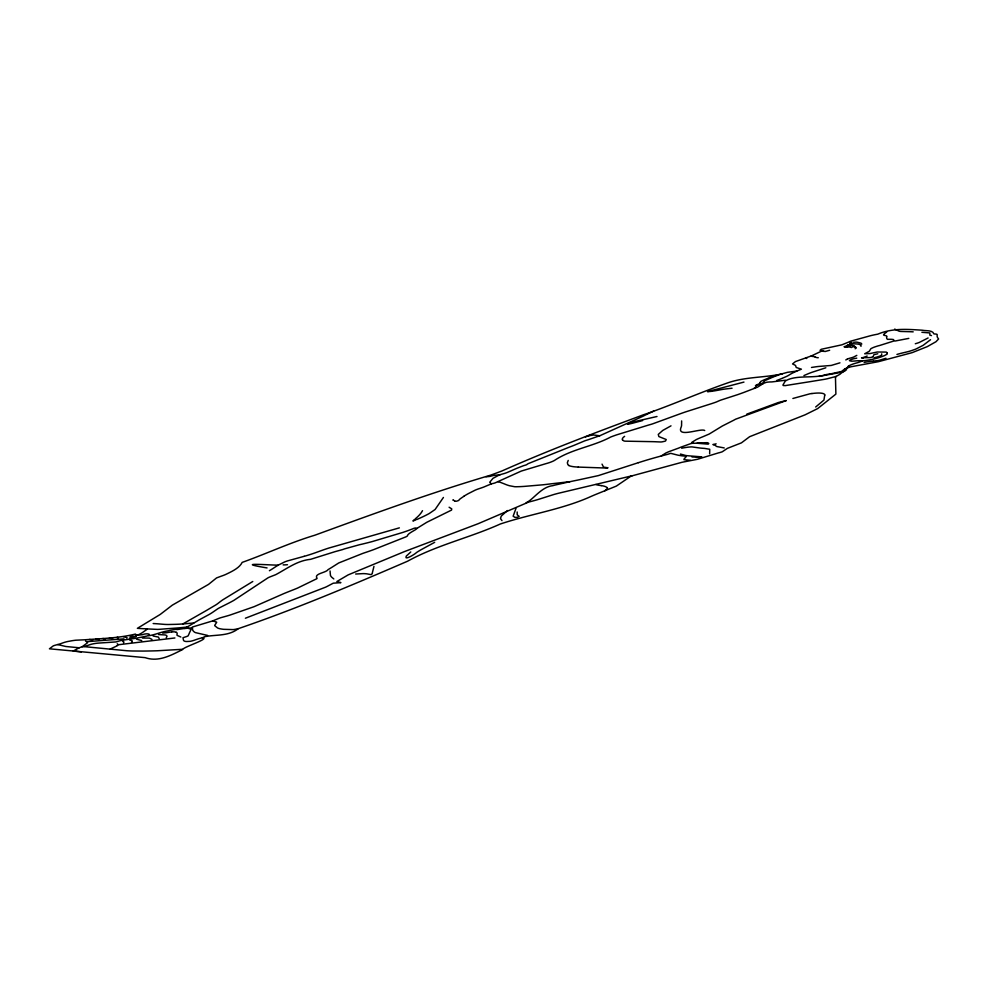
<?xml version="1.0" encoding="UTF-8"?>
<svg xmlns="http://www.w3.org/2000/svg" width="988" height="988" viewBox="0 0 988 988"><rect width="100%" height="100%" fill="white"/><g stroke="black" fill="none" stroke-linecap="round" stroke-linejoin="round"><path stroke-width="1.48" d="M860.98 346.331L860.98 346.269A31.789 7.472 -12.7 0 0 860.474 345.096L860.486 345.096M141.741 640.582L136.468 639.162M709.643 453.788L709.742 449.268L704.469 448.391A70.593 16.598 -12.7 0 1 697.973 447.749L691.971 446.909A9.757 2.297 -12.7 0 0 689.871 446.984L688.34 447.132A19.661 4.619 -12.7 0 0 682.152 448.132L681.671 448.231M330.041 570.953L330.449 575.448A98.677 23.206 -12.7 0 0 331.869 577.35L333.808 578.931M824.745 395.064L823.943 400.066L815.668 407.007M187.152 627.022A145.681 34.259 -12.7 0 1 176.617 628.047L166.046 628.813A85.388 20.081 -12.7 0 0 162.946 629.047L160.068 629.27A29.825 7.015 -12.7 0 1 157.524 629.405L146.891 628.887A7.879 1.853 -12.7 0 1 147.187 629.257L142.099 632.802A20.526 4.829 -12.7 0 1 140.963 633.432C139.777 634.197 135.467 636.47 135.554 634.457A4.668 1.099 -12.7 0 0 135.467 634.061C119.4 638.038 101.554 638.569 84.412 639.804A4.965 1.173 -12.7 0 1 84.029 639.816L75.78 640.212A30.924 7.274 -12.7 0 0 72.457 640.656L67.678 641.521A10.238 2.408 -12.7 0 0 63.022 642.83L61.17 643.509A10.028 2.359 -12.7 0 1 60.527 643.731A11.152 2.618 -12.7 0 1 58.798 644.275L56.267 644.929A8.423 1.976 -12.7 0 0 55.217 645.226L54.834 645.337A17.735 4.174 -12.7 0 0 53.364 645.806L49.437 648.807L145.113 657.638C158.648 662.392 171.183 655.192 182.768 649.486C182.681 647.239 210.827 638.495 202.429 637.729A16.932 3.977 -12.7 0 0 203.145 637.433A15.339 3.606 -12.7 0 0 204.689 636.704C215.643 634.432 228.438 636.47 238.293 628.664C295.659 609.04 351.913 585.242 407.636 561.184C436.82 545.055 469.967 537.707 500.261 524.023C529.37 514.316 560.32 509.771 588.687 497.495A99.726 23.453 -12.7 0 1 595.641 494.482L616.314 486.108L631.011 476.13L682.103 462.261L697.54 459.272L718.4 452.912A7.731 1.815 -12.7 0 0 722.302 451.751L727.415 448.342L741.432 442.859L749.633 436.696L805.059 414.837L817.694 408.575L835.885 394.101L835.478 377.749L836.033 376.502L840.171 374.131A19.76 4.644 -12.7 0 1 842.109 372.525L846.605 369.697L845.111 368.697L850.717 366.82L878.418 361.682L912.171 352.642L927.25 346.64L935.994 341.712L938.6 338.97C934.809 335.006 940.243 334.092 933.944 333.932C932.61 329.906 926.127 331.066 922.1 330.202C906.539 329.177 892.213 328.078 877.739 334.179A24.441 5.743 -12.7 0 0 870.564 335.698L850.643 341.181A9.621 2.26 -12.7 0 0 848.902 341.984L841.9 344.824L821.275 349.283L820.028 350.332L821.473 350.938L820.979 351.395L811.457 355.902L795.439 361.583L792.549 363.942L795.525 365.424L796.217 367.487L801.404 369.179L796.797 371.093L787.485 372.315L778.668 374.773M845.024 368.746L841.541 371.451L831.303 373.736A140.061 32.937 -12.7 0 1 826.326 374.551C813.914 378.898 795.871 374.452 785.262 381.047A33.086 7.78 -12.7 0 1 784.892 381.739L782.916 385.024A19.538 4.594 -12.7 0 0 783.323 385.555L785.596 385.592A9.88 2.322 -12.7 0 1 786.658 385.382L805.825 382.344A262.623 61.75 -12.7 0 0 811.654 381.417L824.498 379.318A15.092 3.544 -12.7 0 0 827.376 378.725L836.219 376.416M867.143 356.013L866.13 356.495A17.092 4.014 -12.7 0 1 865.624 356.68L865.08 356.866A17.339 4.075 -12.7 0 1 863.142 357.508L862.981 357.557A3.285 0.766 -12.7 0 1 861.524 357.915A6.052 1.42 -12.7 0 1 863.339 357.792M517.169 511.982L517.206 514.748A21.674 5.101 -12.7 0 0 517.589 515.119L519.157 516.378L517.317 517.341L514.896 517.354L513.143 516.218L515.983 508.351M373.958 566.396L372.315 572.966A75.014 17.636 -12.7 0 0 372.365 573.583L371.167 574.633L366.931 573.867A24.268 5.706 -12.7 0 0 363.102 573.62L355.655 574.028M151.991 639.421L149.447 638.1L142.42 638.05M852.903 347.344L852.891 345.985A3.038 0.716 -12.7 0 0 852.632 345.911A15.759 3.705 -12.7 0 0 851.952 345.812L850.989 345.701A30.48 7.163 -12.7 0 1 848.988 345.343M847.012 367.944L848.482 366.202M568.224 460.408L567.347 462.742L567.853 464.619A31.678 7.447 -12.7 0 0 568.94 465.447M159.229 638.656L158.389 637.075L153.115 636M422.506 510.673L421.53 512.29A120.017 28.22 -12.7 0 1 416.751 517.576L415.096 518.984M785.509 380.219L772.023 381.899A9.386 2.211 -12.7 0 1 771.146 381.936L770.541 381.936A11.486 2.705 -12.7 0 0 766.466 382.294L763.465 383.356A14.783 3.47 -12.7 0 0 763.316 383.48L757.438 387.21L743.717 392.483A264.71 62.244 -12.7 0 1 737.851 394.583L721.141 399.992A13.054 3.075 -12.7 0 0 719.412 400.646L716.695 401.844A7.595 1.791 -12.7 0 1 715.818 402.19L714.546 402.635A92.193 21.674 -12.7 0 1 711.471 403.672L686.018 411.761A77.299 18.179 -12.7 0 0 680.337 413.737L652.426 423.926A24.465 5.755 -12.7 0 1 650.203 424.593A23.379 5.496 -12.7 0 1 648.807 424.976L616.734 434.831A55.908 13.14 -12.7 0 0 610.782 436.98C592.664 446.712 571.694 448.947 554.503 460.42A13.079 3.075 -12.7 0 1 552.49 461.421L550.934 462.051A15.104 3.544 -12.7 0 1 548.501 462.903A13.918 3.273 -12.7 0 1 546.142 463.594L521.318 471.054L495.062 482.91A14.882 3.495 -12.7 0 1 493.518 483.367L490.703 483.972L490.567 483.144A6.496 1.531 -12.7 0 0 490.517 482.959L490.209 482.626A38.334 9.016 -12.7 0 0 489.702 482.28L492.987 478.328L498.73 475.253A3.483 0.815 -12.7 0 1 499.372 474.981L500.311 474.648A13.35 3.137 -12.7 0 1 501.781 474.203L503.831 473.647A5.965 1.408 -12.7 0 0 504.72 473.376L506.115 472.894A18.476 4.347 -12.7 0 0 507.906 472.202L511.352 470.696A100.27 23.576 -12.7 0 1 514.501 469.312A134.109 31.53 -12.7 0 1 517.255 468.139L523.541 465.694A5.965 1.408 -12.7 0 1 524.628 465.373L525.616 465.089A2.754 0.642 -12.7 0 0 526.752 464.607L527.592 464.014A6.854 1.618 -12.7 0 1 528.271 463.619L568.816 447.342A116.238 27.331 -12.7 0 0 572.126 446.094L573.756 445.452A22.02 5.175 -12.7 0 0 575.004 444.933L584.711 440.858A14.931 3.507 -12.7 0 1 585.896 440.463L587.131 440.068A40.298 9.472 -12.7 0 0 588.897 439.499L599.988 435.659L632.691 420.888A220.238 51.784 -12.7 0 0 637.828 418.616L642.731 416.356A45.46 10.683 -12.7 0 0 644.794 415.318L653.636 411.094M844.234 346.714L849.038 344.96A2.791 0.655 -12.7 0 0 850.582 344.565M754.301 388L755.758 387.234A4.187 0.988 -12.7 0 0 756.153 386.814L756.166 386.567A20.797 4.891 -12.7 0 0 755.919 386.135L755.721 385.9A11.683 2.742 -12.7 0 1 755.511 385.518L758.982 383.863A16.969 3.989 -12.7 0 0 760.39 382.899L760.352 382.578M849.766 343.33L851.965 342.367M443.427 497.446L435.103 509.499L429.298 513.488A69.222 16.277 -12.7 0 1 425.729 515.366L424.988 515.736A103.752 24.391 -12.7 0 1 418.492 518.762L416.677 519.565M166.219 637.803L166.984 636.383A15.116 3.557 -12.7 0 0 166.503 635.531A19.303 4.532 -12.7 0 0 166.058 635.259L165.873 635.185A12.362 2.902 -12.7 0 0 165.194 634.963L158.525 634.555M661.244 455.987L665.69 453.097A25.552 6.014 -12.7 0 1 667.567 452.232L668.036 452.035A17.5 4.113 -12.7 0 1 669.432 451.467L678.385 448.182A25.021 5.879 -12.7 0 0 680.3 447.379L692.86 442.859L692.008 442.513A2.915 0.692 -12.7 0 1 691.847 442.34L696.281 439.586A57.773 13.585 -12.7 0 1 698.38 438.623L700.578 437.672A26.676 6.274 -12.7 0 1 702.591 436.857L709.211 434.028L721.265 426.668A13.239 3.112 -12.7 0 1 722.364 426.001L734.133 420.024A16.166 3.804 -12.7 0 1 735.628 419.196L786.287 400.572L782.274 401.511A34.592 8.139 -12.7 0 0 778.346 402.536L746.755 414.157M81.362 651.87L73.273 651.055L78.805 647.955A42.83 10.065 -12.7 0 1 80.954 647.128L85.833 646.041A11.473 2.692 -12.7 0 1 86.783 645.72L90.661 644.448A4.866 1.149 -12.7 0 1 91.637 644.176L93.181 643.83A12.041 2.828 -12.7 0 1 96.997 643.237A14.845 3.495 -12.7 0 1 97.726 643.163A12.387 2.915 -12.7 0 1 98.541 643.089L115.868 641.941A5.36 1.26 -12.7 0 0 117.239 641.595L119.202 640.977A4.52 1.062 -12.7 0 1 120.598 640.619L122.994 640.187A24.12 5.669 -12.7 0 0 124.056 640.002L132.343 638.779A28.566 6.718 -12.7 0 0 137.579 637.939L145.026 636.433A25.083 5.903 -12.7 0 1 147.051 636.037C153.263 633.654 145.298 633.209 142.828 634.629A10.794 2.544 -12.7 0 1 140.926 634.889L137.11 635.136M117.399 645.473L117.276 645.596A7.706 1.815 -12.7 0 1 116.745 646.004L110.187 649.079M829.661 350.271L824.894 351.567A7.422 1.741 -12.7 0 0 822.609 351.073L822.349 351.098M146.891 628.887L146.088 628.788A66.282 15.586 -12.7 0 0 143.272 628.714L137.381 628.331L158.129 615.709A46.51 10.942 -12.7 0 0 160.538 614.203L172.307 605.162L208.542 584.377L216.57 577.918L221.473 576.09A20.316 4.779 -12.7 0 0 225.437 574.584C231.772 571.558 239.417 568.075 242.184 562.394C266.488 553.712 290.052 542.659 314.888 535.2C373.032 513.958 431.213 492.703 490.48 475.216A273.021 64.195 -12.7 0 0 501.941 470.967C548.105 450.516 593.8 433.176 640.903 415.738A24.428 5.743 -12.7 0 1 646.029 413.91C673.433 404.351 699.652 392.681 727.007 383.134C744.804 376.7 764.267 377.811 782.385 373.847M414.207 519.725L412.922 520.997L415.615 520.034M930.535 339.699L923.187 345.306L915.901 349.048A39.31 9.238 -12.7 0 1 914.085 349.727L910.924 350.814A15.45 3.631 -12.7 0 1 907.527 351.777L902.032 353.074A27.121 6.373 -12.7 0 0 896.931 354.445M507.449 510.537L501.249 516.094L500.484 518.564A83.795 19.698 -12.7 0 0 500.879 519.132L501.978 520.602M886.73 332.067C879.468 336.735 886.891 334.487 886.977 336.649A11.634 2.729 -12.7 0 0 886.607 337.439L886.693 338.044A38.544 9.065 -12.7 0 1 886.718 338.427L887.397 339.329L890.83 339.304A16.401 3.853 -12.7 0 1 892.053 339.353L893.325 339.551A3.47 0.815 -12.7 0 1 893.572 339.699L893.597 339.749A17.932 4.211 -12.7 0 0 893.72 339.983L893.856 340.811A2.939 0.692 -12.7 0 1 893.35 341.169L879.308 345.59A5.014 1.173 -12.7 0 0 878.011 345.899L875.121 346.825A24.243 5.693 -12.7 0 0 873.269 347.517L870.922 348.641L869.403 351.098A7.941 1.865 -12.7 0 1 868.65 351.605L864.673 353.778L869.897 353.543A5.743 1.346 -12.7 0 1 870.267 353.519L877.171 352.012L886.187 352.074A38.94 9.151 -12.7 0 1 887.125 352.852M207.628 635.432L195.636 632.666A25.527 6.002 -12.7 0 1 194.562 632.159L193.944 631.678A81.424 19.143 -12.7 0 1 192.685 630.134L192.364 627.034L212.037 621.094A11.263 2.655 -12.7 0 0 213.494 620.575L218.904 618.352A10.51 2.47 -12.7 0 1 220.83 617.698L227.005 615.969A37.853 8.904 -12.7 0 0 230.093 615.042L253.965 606.731L283.852 593.59A177.902 41.829 -12.7 0 1 288.669 591.639L293.807 589.614A108.507 25.515 -12.7 0 0 297.586 588.07L316.642 578.795A4.644 1.087 -12.7 0 0 317.086 578.338C313.394 573.522 326.065 572.929 328.127 569.594A151.497 35.63 -12.7 0 0 331.869 567.322L338.748 562.95L361.917 553.749A13.462 3.162 -12.7 0 1 363.349 553.206L367.227 551.897A83.153 19.55 -12.7 0 0 373.847 549.55L405.932 536.842A10.189 2.396 -12.7 0 0 407.389 535.941C407.599 532.668 420.715 528.284 415.775 528A9.003 2.112 -12.7 0 0 414.799 528.086L413.49 528.494A20.797 4.891 -12.7 0 1 412.194 529.049L407.464 530.828A72.408 17.031 -12.7 0 1 402.746 532.446L372.414 541.523A100.467 23.626 -12.7 0 1 367.524 542.807L362.151 544.129A26.355 6.2 -12.7 0 1 359.83 544.635L344.454 548.908A10.411 2.445 -12.7 0 1 342.453 549.624L336.229 551.329A13.326 3.137 -12.7 0 0 334.401 551.86L312.813 558.628A30.517 7.175 -12.7 0 0 310.578 559.332C297.129 560.665 287.15 568.582 275.714 574.67A92.415 21.736 -12.7 0 1 273.935 575.362L270.07 576.869A15.289 3.594 -12.7 0 0 268.032 577.795L233.884 600.358A125.068 29.405 -12.7 0 1 228.228 603.384L219.447 607.818A29.776 7.002 -12.7 0 0 217.656 608.843L213.408 611.794A62.528 14.697 -12.7 0 1 208.727 614.721L201.157 618.784A167.219 39.322 -12.7 0 0 198.477 620.279L184.756 628.479A7.929 1.865 -12.7 0 0 183.323 628.64L176.827 629.615A10.238 2.408 -12.7 0 0 176.753 629.183L169.862 630.381A8.114 1.914 -12.7 0 1 168.516 630.764C161.501 631.789 155.696 634.617 148.669 635.766M417.442 528.074L426.791 522.294L451.59 510.055L451.714 508.857L449.108 507.239M849.878 345.541L848.89 346.133A3.458 0.815 -12.7 0 1 848.136 346.442L846.79 346.862M98.701 640.175L98.961 639.384A6.607 1.556 -12.7 0 0 96.355 638.977L95.75 639.014M123.512 642.879L123.982 642.052L122.611 641.249M464.175 496.087L461.05 498.224A47.424 11.152 -12.7 0 0 459.976 499.026L459.84 499.138A14.956 3.52 -12.7 0 0 459.025 500.002L458.963 500.113A15.055 3.544 -12.7 0 1 458.864 500.261A5.619 1.321 -12.7 0 1 458.642 500.496L456.691 501.163A3.075 0.729 -12.7 0 1 454.912 501.175M856.806 355.384L853.657 357.051A5.471 1.284 -12.7 0 1 852.669 357.397L852.446 357.471A10.843 2.544 -12.7 0 1 851.1 357.866L850.594 358.002A8.003 1.877 -12.7 0 0 847.383 359.027M112.299 639.174L112.632 638.52A7.855 1.853 -12.7 0 0 112.274 638.174L109.421 637.927M763.502 382.529L763.008 382.825A27.405 6.447 -12.7 0 1 762.217 383.245L760.698 384.134L762.934 383.826M604.73 490.875L607.311 488.764A11.276 2.655 -12.7 0 0 607.41 488.158L607.225 487.813M845.777 359.941L847.469 359.039M269.391 570.718L269.983 570.36A125.056 29.405 -12.7 0 0 272.268 568.952L275.072 567.112A85.993 20.217 -12.7 0 1 278.702 564.901L284.717 561.925A16.29 3.829 -12.7 0 1 287.409 560.937L304.193 556.306M928.115 337.97L919.272 342.453A14.573 3.421 -12.7 0 1 916.95 343.256L915.308 343.75M92.353 640.792L92.6 640.063L89.538 639.458M104.629 639.767L104.802 638.977L102.876 638.458M252.78 581.5L222.646 599.914A132.738 31.208 -12.7 0 0 219.793 602.013L217.953 603.446A52.488 12.338 -12.7 0 1 215.643 605.027L209.246 608.806A186.522 43.855 -12.7 0 0 206.467 610.461L182.805 623.959M764.626 380.825L765.824 380.232A33.184 7.805 -12.7 0 1 766.774 379.812L772.381 377.354A45.905 10.794 -12.7 0 1 773.505 376.873L773.814 376.749A17.784 4.187 -12.7 0 1 775.753 375.996L778.05 375.193M82.177 646.72L87.438 642.83A14.301 3.359 -12.7 0 0 87.327 641.978L85.499 641.051M671 425.84L662.726 430.459L658.28 434.411L658.848 436.56L666.233 439.524L665.579 440.944A2.742 0.642 -12.7 0 1 664.714 441.278L662.219 441.834A5.113 1.198 -12.7 0 1 660.811 441.982L656.822 441.821A95.404 22.44 -12.7 0 0 653.204 441.673L624.947 441.167A16.302 3.829 -12.7 0 1 623.737 440.846L622.502 439.969M434.695 542.313L420.777 549.896A159.377 37.482 -12.7 0 0 416.491 552.539C415.368 553.947 403.351 561.345 406.426 555.911A54.118 12.721 -12.7 0 1 407.513 554.997L410.773 551.959M117.066 639.421L118.412 637.865A9.831 2.309 -12.7 0 0 117.189 637.248M873.059 356.705L873.911 354.68L877.801 353.766M491.184 483.935L483.799 487.035A32.703 7.694 -12.7 0 1 481.514 487.862L478.056 489.023A15.203 3.569 -12.7 0 0 475.191 490.147L468.386 493.592A57.378 13.499 -12.7 0 0 464.15 496.087M887.113 352.852L887.298 353.815A6.434 1.519 -12.7 0 1 886.767 354.371L884.445 355.594A19.328 4.545 -12.7 0 1 879.308 357.495L878.653 357.705A16.932 3.977 -12.7 0 1 874.96 358.743L872.367 359.336A24.157 5.681 -12.7 0 1 869.662 359.879L865.661 360.509A12.511 2.939 -12.7 0 1 863.191 360.731L858.745 362.312A7.608 1.791 -12.7 0 1 857.448 362.72L856.633 362.942A12.498 2.939 -12.7 0 0 848.309 366.215M803.936 375.564L808.135 373.76A29.282 6.891 -12.7 0 1 812.099 372.254L825.845 367.783M796.797 371.093L792.796 372.908A26.948 6.336 -12.7 0 0 790.808 373.983L788.597 375.341A18.167 4.273 -12.7 0 1 785.929 376.7L782.323 378.256M781.829 378.466L780.656 378.96A33.333 7.842 -12.7 0 1 776.642 380.516M632.135 475.771L558.208 493.333A44.46 10.46 -12.7 0 0 553.885 494.494L539.547 499.039A38.001 8.929 -12.7 0 1 534.063 500.657L532.236 501.151A55.699 13.091 -12.7 0 1 528.704 502.052L478.081 523.739L404.5 551.576L348.147 574.893L336.871 581.524L340.897 582.636L333.252 583.192L328.102 585.909A37.655 8.855 -12.7 0 1 325.632 587.156L245.394 618.229M585.476 436.943L587.243 436.276A23.354 5.496 -12.7 0 0 588.539 435.77L589.922 435.263M839.961 362.831L831.217 365.449L819.336 366.4A19.785 4.656 -12.7 0 0 816.706 366.671L811.481 367.462M191.833 627.689L191.462 627.8A5.088 1.198 -12.7 0 1 190.61 628.01L184.756 628.479M894.844 341.07L908.824 338.39M885.977 358.274L879.122 360.324A5.619 1.321 -12.7 0 1 877.776 360.595L873.38 361.077M638.421 462.668L598.345 475.611L577.585 480.119A84.684 19.908 -12.7 0 0 569.063 481.897L555.256 485.009A14.548 3.421 -12.7 0 0 552.798 485.676C541.239 486.8 533.298 499.73 526.172 502.657M792.882 398.485L809.74 393.854A9.398 2.211 -12.7 0 1 811.481 393.557L812 393.483M776.062 375.428L768.627 377.873A8.472 1.988 -12.7 0 1 766.7 378.836L765.083 379.478A27.775 6.533 -12.7 0 0 760.797 381.417L760.031 382.554M399.374 527.864L328.831 548.056A59.292 13.943 -12.7 0 0 323.829 549.723L317.617 551.946A60.132 14.141 -12.7 0 1 304.242 556.33M743.964 382.084L718.264 388.803A67.419 15.857 -12.7 0 1 713.892 389.914L707.519 391.643L710.705 391.421A32.567 7.657 -12.7 0 0 716.078 390.593L722.5 389.42A21.761 5.113 -12.7 0 1 724.76 389.074L732.071 388.222M874.158 357.792L877.159 356.977A10.349 2.433 -12.7 0 0 880.592 355.742L881.21 355.433A3.73 0.877 -12.7 0 0 881.679 355.112L881.679 353.865M202.33 637.779L199.934 638.384A12.943 3.038 -12.7 0 0 197.328 639.162L193.821 640.385A11.51 2.705 -12.7 0 1 192.821 640.693A12.918 3.038 -12.7 0 1 192.203 640.866L191.03 641.163A3.878 0.914 -12.7 0 1 190.104 641.348L186.485 641.521A11.881 2.791 -12.7 0 1 184.213 641.014L183.842 640.743A17.525 4.125 -12.7 0 1 183.472 640.125L182.978 637.729L186.399 636.605A4.446 1.05 -12.7 0 0 188.152 635.827L189.437 632.962A38.964 9.164 -12.7 0 1 189.684 632.332L191.153 629.356L188.362 628.356M238.293 628.664L236.107 629.146A9.719 2.285 -12.7 0 1 233.217 629.603L223.621 629.319A85.894 20.192 -12.7 0 1 221.929 629.097L219.892 628.739A32.246 7.583 -12.7 0 1 217.508 627.911L214.754 625.713A16.759 3.94 -12.7 0 1 214.754 625.268L216.607 622.477A6.632 1.556 -12.7 0 0 216.607 622.119L212.729 620.859M864.13 362.398L869.094 361.546A36.939 8.682 -12.7 0 1 873.38 361.077M656.995 416.504L633.296 421.901A10.374 2.445 -12.7 0 0 631.69 422.419L631.283 422.568A29.492 6.928 -12.7 0 0 629.368 423.272L627.504 424.161L630.319 423.753A20.587 4.841 -12.7 0 0 635.235 422.506L642.608 420.555M761.044 384.468L758.228 384.814A23.564 5.545 -12.7 0 0 757.635 384.863L757.277 384.9M129.428 638.05L136.319 636.395L133.306 636.247A15.734 3.693 -12.7 0 1 132.046 636.272L130.008 636.21M805.603 358.199L806.764 358.471M856.769 358.138L854.089 358.644A5.57 1.309 -12.7 0 0 852.619 359.052L850.878 359.694A4.668 1.099 -12.7 0 0 849.989 360.163L849.828 360.274A5.385 1.26 -12.7 0 0 849.421 360.682L851.409 361.163A32.122 7.558 -12.7 0 0 853.126 361.114L853.669 361.089A10.967 2.581 -12.7 0 0 854.62 361.015L856.917 360.805A11.831 2.779 -12.7 0 1 858.214 360.744L862.635 360.756M818.916 376.403L840.64 372.439A12.795 3.013 -12.7 0 0 844.691 371.068M117.844 644.806L174.901 637.964M193.833 622.983L183.731 623.897A92.119 21.662 -12.7 0 1 175.629 624.342L168.392 624.502A46.621 10.967 -12.7 0 1 164.23 624.367L157.858 623.836A119.548 28.109 -12.7 0 0 153.165 623.539M171.653 631.937L170.307 632.098A19.365 4.557 -12.7 0 0 166.824 632.678L162.649 633.098M853.607 342.268L855.2 342.144A7.645 1.803 -12.7 0 1 856.979 342.194L857.633 342.305A32.024 7.534 -12.7 0 1 858.276 342.466L859.325 342.75A39.569 9.3 -12.7 0 0 859.869 342.873L860.326 342.984A12.893 3.038 -12.7 0 1 861.338 343.429L861.795 344.059M704.716 430.521C700.961 427.779 675.693 438.697 681.288 426.767A206.282 48.498 -12.7 0 0 681.572 425.495L681.634 420.925M182.397 649.301L157.216 650.771A279.283 65.677 -12.7 0 1 142.89 651.067L132.404 650.993A119.98 28.207 -12.7 0 1 126.946 650.746L83.807 646.609M123.982 638.865L86.981 641.657M716.152 443.834L712.879 444.538L715.127 445.341A4.928 1.161 -12.7 0 1 715.46 445.489L715.843 445.884A20.155 4.742 -12.7 0 0 716.263 446.23A18.797 4.421 -12.7 0 0 716.942 446.564L724.229 447.935M500.101 474.722L493.518 475.487A5.076 1.198 -12.7 0 0 492.469 475.722L490.394 476.278A3.372 0.79 -12.7 0 1 489.566 476.451L486.022 476.796M697.182 443.032L706.395 442.686A7.509 1.766 -12.7 0 1 706.865 442.723M569.878 481.675L549.859 483.972A83.227 19.575 -12.7 0 1 542.881 484.799L524.443 486.38A85.289 20.056 -12.7 0 1 519.651 486.652L516.465 486.751A17.278 4.063 -12.7 0 1 514.575 486.701L509.376 485.713A131.231 30.863 -12.7 0 1 504.51 483.959L500.286 482.305A39.483 9.287 -12.7 0 0 498.125 481.848M845.592 346.874L846.185 346.862A15.376 3.619 -12.7 0 1 851.421 347.578M845.493 346.874L844.345 346.85M818.286 357.73L817.607 357.705A16.969 3.989 -12.7 0 1 815.224 357.076M691.983 456.975L694.07 457.024A39.063 9.188 -12.7 0 1 696.75 457.197L698.652 457.37A8.015 1.89 -12.7 0 0 699.455 457.37L701.826 456.864L688.648 455.826A43.917 10.325 -12.7 0 1 685.474 455.443L680.436 454.048M690.377 460.272L683.894 459.679L684.499 458.309A12.227 2.878 -12.7 0 1 685.277 457.827L686.228 456.53A12.918 3.038 -12.7 0 0 685.684 456.283L685.462 456.209A9.188 2.161 -12.7 0 0 684.696 456.061L683.116 455.925A33.888 7.966 -12.7 0 1 681.979 455.826L678.731 455.32A77.249 18.167 -12.7 0 1 676.595 454.826L670.667 453.319A16.216 3.816 -12.7 0 1 667.11 454.468L663.578 455.382A52.29 12.301 -12.7 0 0 661.898 455.814L658.366 456.765A136.85 32.184 -12.7 0 0 652.796 458.321A108.643 25.552 -12.7 0 0 648.993 459.42A128.489 30.22 -12.7 0 0 638.421 462.668M578.301 467.089L605.422 468.016A8.793 2.075 -12.7 0 0 606.471 467.991L608.028 467.781L603.903 467.201A9.102 2.137 -12.7 0 1 603.384 466.842L602.038 464.125M849.038 344.96L852.125 345.207A10.967 2.581 -12.7 0 1 852.829 345.38L853.175 345.491A19.303 4.545 -12.7 0 1 854.101 345.973L854.546 346.356M921.878 332.289L929.844 332.931L929.856 335.142L931.499 335.587M278.332 565.124C271.157 565.297 231.34 561.974 267.069 567.927M123.29 636.68L127.057 637.705A6.607 1.556 -12.7 0 1 126.909 638.125M79.225 647.782L65.85 646.498L57.749 644.559M283.111 564.877L284.63 564.877A43.484 10.226 -12.7 0 0 287.471 564.728M822.646 351.259L822.646 351.259A6.459 1.519 -12.7 0 1 823.597 351.432M822.522 351.234L822.584 351.246A2.631 0.618 -12.7 0 1 822.275 351.197M601.247 485.59L599.407 485.33A33.839 7.953 -12.7 0 1 596.32 484.676L595.949 484.491M129.663 640.026L132.083 640.681L132.33 641.558A5.199 1.223 -12.7 0 1 131.503 642.175M848.976 345.355L847.408 344.985M180.853 637.025L177.185 635.408A17.401 4.088 -12.7 0 1 176.963 634.852L177.099 634.037A24.404 5.743 -12.7 0 0 176.766 632.641L176.259 632.308M454.9 501.175L454.085 500.57A10.572 2.482 -12.7 0 0 453.887 500.422L453.48 500.224M849.828 343.454L850.112 343.54A16.141 3.791 -12.7 0 0 851.039 343.639L856.077 343.923A18.229 4.285 -12.7 0 1 860.659 344.936M599.728 435.77L593.578 434.992L588.527 435.77M855.102 347.047L855.151 347.072A4.335 1.025 -12.7 0 1 854.879 346.837L854.879 346.837M453.307 500.15L453.307 500.15A20.625 4.854 -12.7 0 1 452.837 499.94L452.837 499.94M855.793 347.27L856.275 347.653A3.829 0.902 -12.7 0 1 856.176 347.986A5.471 1.284 -12.7 0 1 855.139 348.739M815.075 357.051L814.507 356.779A9.757 2.297 -12.7 0 0 812.828 356.458L812.507 356.433A5.879 1.383 -12.7 0 1 811.84 356.322L811.099 356.026M894.671 329.09L899.154 331.215A18.723 4.397 -12.7 0 0 900.895 331.462L908.59 331.659A99.195 23.329 -12.7 0 1 913.184 331.845M872.873 356.754A3.248 0.766 -12.7 0 1 870.305 357.57L864.969 357.693A35.16 8.262 -12.7 0 0 863.413 357.755M601.186 485.602A37.099 8.719 -12.7 0 1 607.324 487.788M622.539 439.969A21.86 5.138 -12.7 0 1 624.626 436.338M578.375 467.052A40.446 9.51 -12.7 0 1 568.718 465.509M811.926 393.557A18.253 4.285 -12.7 0 1 824.807 395.052M764.428 380.837A5.088 1.198 -12.7 0 0 763.971 381.689L764.02 381.739A5.397 1.272 -12.7 0 1 763.675 382.517M117.214 643.781A11.115 2.618 -12.7 0 1 117.374 645.473M171.702 631.9A9.398 2.211 -12.7 0 1 176.197 632.32M854.534 346.368A17.722 4.162 -12.7 0 1 854.892 346.8M691.291 443.377A39.446 9.275 -12.7 0 1 697.046 443.242L708.235 444.155L708.779 443.513A14.326 3.372 -12.7 0 0 707.062 442.649"/></g></svg>
